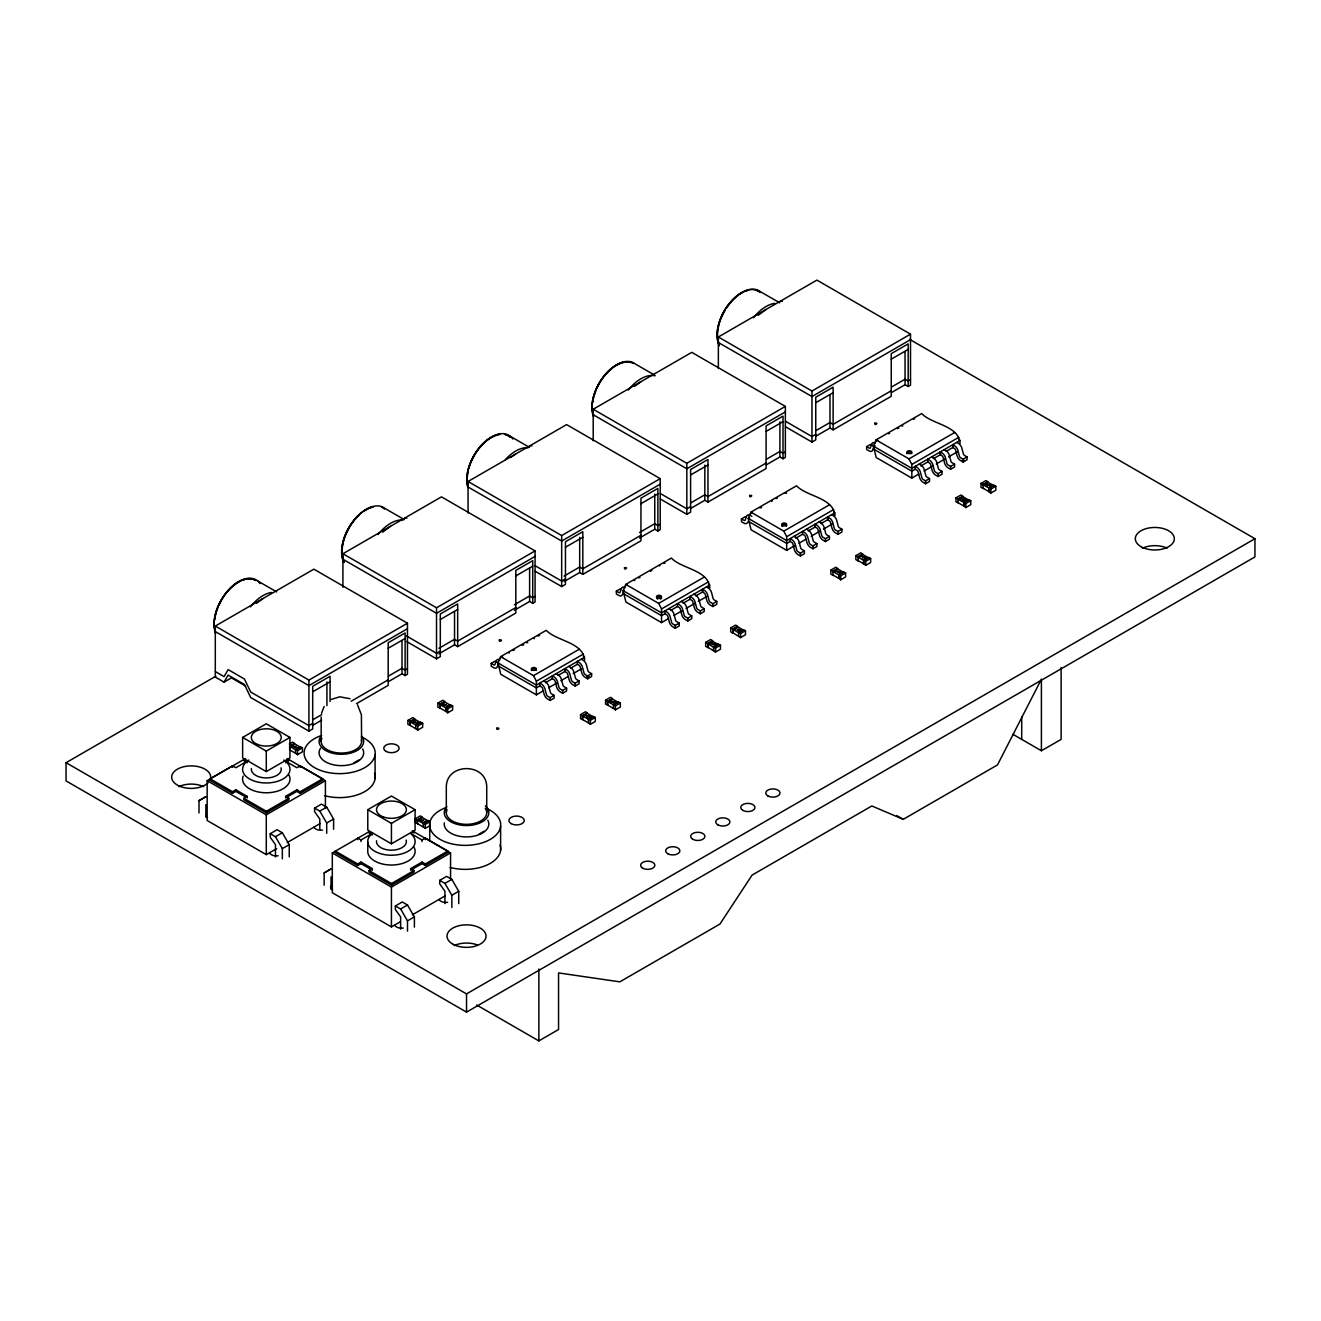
<?xml version="1.0" encoding="UTF-8"?>
<svg xmlns="http://www.w3.org/2000/svg" width="1321" height="1321" viewBox="0 0 1321 1321"><rect width="100%" height="100%" fill="white"/><g stroke="black" fill="none" stroke-linecap="round" stroke-linejoin="round"><path stroke-width="1.5" d="M321.515 713.274L324.124 706.487M498.661 663.01L497.257 666.841A5.317 3.071 60 0 1 493.707 667.683L491.214 666.23L491.214 663.39L495.144 661.111L497.588 662.531M874.106 446.25L872.702 450.081A5.317 3.071 60 0 1 869.152 450.923L866.642 449.47L866.642 446.63L870.589 444.351L873.032 445.771M543.377 690.817L536.392 694.846L500.758 674.288L497.951 662.911L500.609 656.653L546.234 630.315C556.537 641.23 583.238 642.072 584.675 660.071M668.525 618.558L661.54 622.604L625.906 602.029L623.099 590.652L625.758 584.394L671.382 558.056C681.686 568.988 708.386 569.83 709.823 587.812L708.419 587.003M795.424 545.292L786.689 550.345L751.055 529.787L748.247 518.41L750.906 512.152L796.53 485.798C806.834 496.729 833.534 497.571 834.971 515.553L833.568 514.744M918.822 474.057L911.837 478.086L876.203 457.528L873.396 446.151L876.054 439.893L921.678 413.556C931.982 424.47 958.683 425.312 960.119 443.311M500.296 658.403L500.428 658.122A5.334 3.088 60 0 1 502.69 657.131M750.592 513.902L750.708 513.621A5.334 3.088 60 0 1 752.276 512.581M875.74 441.643L875.856 441.363A5.334 3.088 60 0 1 876.517 440.636M388.457 681.603L401.997 673.776L405.118 675.592L407.462 674.238L407.462 623.215L313.853 569.169L215.306 626.055L215.306 677.079L224.058 682.131L228.137 675.097L244.418 684.493L250.693 697.505L308.916 731.124L312.697 728.944L312.697 686.293L330.068 676.269L330.068 701.55M292.882 746.613L291.891 745.919M588.142 715.635L589.48 716.197L586.673 716.89L589.199 716.197L588.192 715.619M863.34 556.603C864.859 557.974 859.228 558.189 864.528 557.247M963.587 498.876L964.908 499.437L962.117 500.131L964.644 499.437L963.636 498.859M589.265 676.88L586.574 676.88M256.505 603.268L262.962 598.545M382.677 532.132L390.587 526.237M510.715 457.545L515.718 453.978M634.41 386.459L640.867 381.719M758.105 315.372L766.015 309.477M342.915 587.267L342.915 553.747L441.462 496.861L535.071 550.907L535.071 601.93L532.726 603.284L529.605 601.468L514.381 610.269M468.063 513.01L468.063 481.488L566.61 424.602L660.219 478.648L660.219 529.671L657.875 531.025L654.754 529.226L639.513 538.01M593.212 440.752L593.212 409.246L691.758 352.344L785.368 406.406L785.368 457.413L783.023 458.767L779.902 456.967L766.362 464.794M718.36 368.509L718.36 336.987L816.906 280.102L910.516 334.147L910.516 385.171L908.171 386.525L905.05 384.708L891.51 392.535M909.657 339.365L1254.95 538.72L1254.95 556.917L466.528 1012.117L66.05 780.909L66.05 762.696L215.884 676.187M224.058 682.131L231.456 677.871L245.656 686.061M215.306 626.055L308.916 680.1L407.462 623.215M342.915 553.747L436.524 607.792L535.071 550.907M468.063 481.488L561.673 535.55L660.219 478.648M593.212 409.246L686.821 463.291L785.368 406.406M718.36 336.987L811.969 391.033L910.516 334.147M407.462 628.713L308.916 685.616L215.306 631.57M535.071 556.405L436.524 613.307L342.915 559.262M660.219 484.163L561.673 541.049L468.063 487.003M785.368 411.904L686.821 468.79L593.212 414.744M910.516 339.646L811.969 396.548L718.36 342.502M312.697 691.808L330.068 681.785M388.192 648.248L405.118 638.472M440.306 619.499L457.677 609.46M515.801 575.939L532.726 566.164M565.454 547.241L582.825 537.218M640.949 503.681L657.875 493.905M690.602 474.982L707.973 464.959M766.097 431.422L783.023 421.647M815.751 402.74L833.122 392.7M891.246 359.18L908.171 349.405M242.635 737.432L266.281 723.776L289.943 737.432L289.943 757.924L266.281 771.58L242.635 757.924L242.635 737.432L266.281 751.088L289.943 737.432M245.607 797.025L235.848 791.395L232.529 793.31L210.056 780.348L210.056 778.763L232.529 765.784L235.848 767.716L247.225 761.144L247.225 762.729L243.89 760.813L243.89 759.228L247.225 761.144M276.716 848.61L266.281 854.637L207.166 820.506L207.166 780.678L245.425 758.584M313.027 719.615L321.713 714.611M388.457 676.088L401.997 668.277L405.118 670.077L407.462 668.723M438.902 648.314L454.54 639.281L457.677 641.098L515.801 607.544M514.381 604.77L529.605 595.969L532.726 597.769L535.071 596.415M564.05 576.055L579.688 567.023L582.825 568.839L640.949 535.286M639.513 532.512L654.754 523.71L657.875 525.51L660.219 524.173M690.933 502.806L704.836 494.781L707.973 496.597L766.097 463.044M766.362 459.279L779.902 451.452L783.023 453.268L785.368 451.914M816.081 430.547L829.984 422.522L833.122 424.338L891.246 390.785M891.51 387.02L905.05 379.21L908.171 381.009L910.516 379.655M312.697 723.446L308.916 725.625L250.693 692.006L244.418 678.994L228.137 669.598L224.058 676.633L215.306 671.58M351.204 701.203L388.192 679.853M440.306 651.121L436.524 653.317L406.538 635.995M565.454 578.879L561.673 581.058L535.203 565.784M690.602 506.62L686.821 508.8L660.351 493.526M815.751 434.378L811.969 436.557L785.5 421.267M313.027 725.13L321.713 720.11M438.902 653.812L454.54 644.797L457.677 646.613L515.801 613.043L515.801 570.424L532.726 560.649L532.726 603.284M564.05 581.57L579.688 572.538L582.825 574.354L640.949 540.801L640.949 498.166L657.875 488.407L657.875 531.025M690.933 508.304L704.836 500.279L707.973 502.096L766.097 468.542L766.097 425.923L783.023 416.148L783.023 458.767M816.081 436.062L829.984 428.037L833.122 429.853L891.246 396.283L891.246 353.665L908.171 343.889L908.171 386.525M356.488 703.664L388.192 685.368L388.192 642.733L405.118 632.957L405.118 675.592M406.538 641.494L436.524 658.816L440.306 656.636L440.306 613.984L457.677 603.961L457.677 646.613M535.203 571.283L561.673 586.557L565.454 584.377L565.454 541.742L582.825 531.702L582.825 574.354M660.351 499.024L686.821 514.315L690.602 512.135L690.602 469.483L707.973 459.46L707.973 502.096M785.5 426.782L811.969 442.056L815.751 439.876L815.751 397.225L833.122 387.202L833.122 429.853M289.316 744.053L292.601 742.154L294.566 743.294L289.646 746.134L289.646 749.849L295.557 753.267L295.557 749.552L300.478 746.712L302.443 747.851L302.443 751.831L297.522 754.671L295.21 752.887M292.337 746.183L294.022 745.209M198.992 800.675L205.878 796.695L198.992 800.675L198.992 812.96M293.79 746.992C299.19 745.952 293.543 746.398 294.831 747.554M295.557 749.552L297.522 750.691L302.443 747.851M210.056 778.763L232.529 791.725L235.848 789.809L247.225 796.381L247.225 797.95M285.501 762.729L288.82 760.813L288.82 759.228L285.501 761.144L296.862 767.716L300.197 765.784L322.671 778.763L322.671 780.348L300.197 793.31L296.862 791.395L285.501 797.95M322.671 778.763L300.197 791.725L296.862 789.809L285.501 796.381L288.82 798.297L288.82 799.882L266.363 812.844L243.89 799.882L243.89 798.297L247.225 796.381M624.173 590.338A1.849 1.073 60 0 0 623.809 590.768L622.406 594.582A5.317 3.071 60 0 1 618.855 595.424L616.346 593.988L616.346 591.131L620.292 588.869M747.554 522.34A5.317 3.071 60 0 1 744.004 523.182L741.494 521.729L741.494 518.889L745.44 516.61M407.892 720.424L412.812 717.584L414.794 718.723L409.857 721.563L407.892 720.424L407.892 724.403L410.484 725.477M437.845 703.135L442.766 700.279L444.748 701.418L439.81 704.275L437.845 703.135L437.845 707.115L440.454 708.172M409.857 721.563L409.857 725.279L410.005 721.86L414.645 719.185L420.557 722.587L415.917 725.279M439.81 704.275L439.81 707.973L439.959 704.555L444.599 701.88L450.527 705.298L445.871 707.973L445.722 711.392L445.722 707.676L450.659 704.836L452.624 705.975L452.624 709.955L447.703 712.795L445.392 711.028M442.518 704.308L444.203 703.333M443.955 705.133C449.223 704.027 443.625 704.572 445.094 705.662M417.865 722.752L415.999 723.825L417.997 722.818M243.89 798.297L266.363 811.276L288.82 798.297M353.896 762.844L358.817 760.004M410.005 721.86L417.75 726.121L422.67 723.264L422.67 727.26L417.75 730.1L415.421 728.317M439.959 704.555L447.703 708.816L452.624 705.975M207.166 780.678L266.281 814.809L325.412 780.678L325.412 808.551M500.609 656.653L533.519 675.642L579.143 649.305M625.758 584.394L658.667 603.4L704.291 577.046M750.906 512.152L783.815 531.141L829.439 504.804M876.054 439.893L908.964 458.882L954.588 432.545M275.462 856.916L275.462 844.631L270.227 837.233L270.227 833.7L277.129 829.72L282.347 832.742L289.249 844.631L289.249 856.916M319.798 829.274L319.798 819.037L314.58 811.639L314.58 808.105L321.482 804.126L326.7 807.131L333.602 819.037L333.602 829.274M536.392 694.846L536.392 681.207L583.337 654.093M661.54 622.604L661.54 608.948L708.485 581.834M786.689 550.345L786.689 536.689L833.634 509.576M911.837 478.086L911.837 464.447L958.782 437.334M270.227 833.7L275.462 836.721L282.347 832.742M314.58 808.105L319.798 811.127L326.7 807.131M543.724 680.86L545.771 682.065A5.334 3.088 60 0 1 548.809 686.293L550.395 692.386A1.833 1.057 60 0 0 551.435 693.839L554.077 695.358L554.077 698.215L550.13 700.493L547.637 699.04A5.317 3.071 60 0 1 544.087 694.103L542.683 688.654A1.849 1.073 60 0 0 541.445 686.937L539.794 685.979L536.392 687.944L497.951 665.751M545.441 682.709L552.294 678.746L553.961 679.704A1.849 1.073 60 0 1 555.2 681.438L556.603 686.87A5.317 3.071 60 0 0 560.154 691.808L562.647 693.261L566.593 690.982L566.593 688.142L563.951 686.606A1.833 1.057 60 0 1 562.911 685.153L561.326 679.06A5.334 3.088 60 0 0 558.288 674.833L556.24 673.627M557.99 675.46L565.008 671.415L565.008 668.575M570.672 668.145L577.525 664.182M668.872 608.601L670.919 609.807A5.334 3.088 60 0 1 673.958 614.034L675.543 620.127A1.833 1.057 60 0 0 676.583 621.58L679.225 623.116L679.225 625.956L675.279 628.235L672.785 626.781A5.317 3.071 60 0 1 669.235 621.844L667.832 616.412A1.849 1.073 60 0 0 666.593 614.678L664.942 613.72L661.54 615.685L623.099 593.492M670.589 610.467L677.442 606.504L679.11 607.462A1.849 1.073 60 0 1 680.348 609.179L681.752 614.628A5.317 3.071 60 0 0 685.285 619.566L687.795 621.002L691.742 618.723L691.742 615.883L689.1 614.348A1.833 1.057 60 0 1 688.059 612.911L686.458 606.818A5.334 3.088 60 0 0 683.436 602.574L681.388 601.385M683.139 603.218L690.156 599.156L690.156 596.316M695.82 595.887L702.673 591.94L702.673 589.083M794.02 536.359L796.068 537.548A5.334 3.088 60 0 1 799.106 541.775L800.691 547.885A1.833 1.057 60 0 0 801.731 549.321L804.373 550.857L804.373 553.697L800.427 555.976L797.934 554.539A5.317 3.071 60 0 1 794.383 549.602L792.98 544.153A1.849 1.073 60 0 0 791.741 542.436L790.074 541.478L786.689 543.426L748.247 521.25M795.737 538.208L802.59 534.245L804.258 535.203A1.849 1.073 60 0 1 805.496 536.937L806.9 542.37A5.317 3.071 60 0 0 810.434 547.307L812.943 548.76L816.89 546.481L816.89 543.641L814.248 542.105A1.833 1.057 60 0 1 813.208 540.652L811.606 534.559A5.334 3.088 60 0 0 808.584 530.332L806.537 529.127M808.287 530.959L815.305 526.914M820.968 523.644L827.821 519.681L827.821 516.841M919.168 464.1L921.216 465.306A5.334 3.088 60 0 1 924.238 469.533L925.839 475.626A1.833 1.057 60 0 0 926.88 477.079L929.522 478.598L929.522 481.455L925.575 483.734L923.065 482.281A5.317 3.071 60 0 1 919.532 477.343L918.128 471.894A1.849 1.073 60 0 0 916.89 470.177L915.222 469.219L911.837 471.184L873.396 448.991M920.886 465.95L927.738 461.987L929.406 462.944A1.849 1.073 60 0 1 930.645 464.678L932.048 470.111A5.317 3.071 60 0 0 935.582 475.048L938.092 476.501L942.038 474.222L942.038 471.382L939.396 469.847A1.833 1.057 60 0 1 938.356 468.394L936.754 462.3A5.334 3.088 60 0 0 933.732 458.073L931.685 456.868M933.435 458.701L940.453 454.655L940.453 451.815M946.117 451.386L952.969 447.423L952.969 444.583M548.628 687.779L557.379 682.742M560.88 680.711L567.865 676.682M573.116 673.644L581.867 668.591M673.776 615.536L682.528 610.484M686.028 608.469L694.763 603.416M698.264 601.385L707.016 596.349M798.924 543.278L805.926 539.232M811.177 536.21L819.912 531.158M823.412 529.143L832.164 524.09M924.073 471.019L932.824 465.983M936.308 463.952L945.06 458.899M948.561 456.884L957.312 451.832M287.152 842.583L320.194 823.511M282.347 858.848L282.347 848.61L289.249 844.631M326.7 833.254L326.7 823.016L333.602 819.037M539.794 685.979L539.794 683.139L541.825 684.328A5.334 3.088 60 0 1 544.863 688.571L546.465 694.664A1.833 1.057 60 0 0 547.505 696.101L550.13 697.637L554.077 695.358M552.294 678.746L552.294 675.906L554.341 677.112A5.334 3.088 60 0 1 557.379 681.339L558.981 687.432A1.833 1.057 60 0 0 560.005 688.885L562.647 690.421L566.593 688.142M575.163 683.188L579.11 680.909L579.11 683.766L575.163 686.028L572.654 684.592A5.317 3.071 60 0 1 569.12 679.655L567.716 674.205A1.849 1.073 60 0 0 566.478 672.488L564.81 671.53L564.81 668.69L566.858 669.879A5.334 3.088 60 0 1 569.896 674.106L571.481 680.216A1.833 1.057 60 0 0 572.521 681.653L575.163 683.188L575.163 686.028M577.327 661.458L579.374 662.663A5.334 3.088 60 0 1 582.412 666.89L583.998 672.983A1.833 1.057 60 0 0 585.038 674.437L587.68 675.972L591.626 673.693L591.626 676.534L587.68 678.812L585.17 677.359A5.317 3.071 60 0 1 581.636 672.422L580.233 666.989A1.849 1.073 60 0 0 578.994 665.256L577.327 664.298L577.525 661.342M664.942 613.72L664.942 610.88L666.973 612.085A5.334 3.088 60 0 1 670.011 616.313L671.613 622.406A1.833 1.057 60 0 0 672.653 623.859L675.279 625.394L679.225 623.116M677.442 606.504L677.442 603.647L679.489 604.853A5.334 3.088 60 0 1 682.528 609.08L684.129 615.19A1.833 1.057 60 0 0 685.153 616.626L687.795 618.162L691.742 615.883M700.312 610.929L704.258 608.667L704.258 611.507L700.312 613.786L697.802 612.333A5.317 3.071 60 0 1 694.268 607.396L692.865 601.963A1.849 1.073 60 0 0 691.626 600.229L689.958 599.272L689.958 596.432L692.006 597.637A5.334 3.088 60 0 1 695.044 601.864L696.629 607.957A1.833 1.057 60 0 0 697.67 609.41L700.312 610.929L700.312 613.786M712.828 603.714L716.775 601.435L716.775 604.275L712.828 606.554L710.318 605.117A5.317 3.071 60 0 1 706.768 600.18L705.364 594.731A1.849 1.073 60 0 0 704.143 593.013L702.475 592.056L702.475 589.199L704.522 590.404A5.334 3.088 60 0 1 707.561 594.632L709.146 600.725A1.833 1.057 60 0 0 710.186 602.178L712.828 603.714L712.828 606.554M790.074 541.478L790.074 538.621L792.121 539.827A5.334 3.088 60 0 1 795.159 544.054L796.761 550.147A1.833 1.057 60 0 0 797.785 551.6L800.427 553.136L804.373 550.857M802.59 534.245L802.59 531.405L804.638 532.594A5.334 3.088 60 0 1 807.676 536.838L809.261 542.931A1.833 1.057 60 0 0 810.301 544.384L812.943 545.903L816.89 543.641M815.107 524.173L817.154 525.378A5.334 3.088 60 0 1 820.192 529.605L821.778 535.699A1.833 1.057 60 0 0 822.818 537.152L825.46 538.687L829.406 536.409L829.406 539.249L825.46 541.527L822.95 540.091A5.317 3.071 60 0 1 819.416 535.154L818.013 529.704A1.849 1.073 60 0 0 816.774 527.971L815.107 527.013L815.305 524.057M837.976 531.455L841.906 529.176L841.906 532.033L837.976 534.311L835.466 532.858A5.317 3.071 60 0 1 831.916 527.921L830.513 522.472A1.849 1.073 60 0 0 829.291 520.755L827.623 519.797L827.623 516.957L829.671 518.146A5.334 3.088 60 0 1 832.709 522.389L834.294 528.483A1.833 1.057 60 0 0 835.334 529.919L837.976 531.455L837.976 534.311M915.222 469.219L915.222 466.379L917.269 467.568A5.334 3.088 60 0 1 920.308 471.812L921.909 477.905A1.833 1.057 60 0 0 922.933 479.341L925.575 480.877L929.522 478.598M927.738 461.987L927.738 459.147L929.786 460.352A5.334 3.088 60 0 1 932.824 464.579L934.409 470.672A1.833 1.057 60 0 0 935.45 472.125L938.092 473.661L942.038 471.382M950.608 466.429L954.555 464.15L954.555 467.007L950.608 469.269L948.098 467.832A5.317 3.071 60 0 1 944.548 462.895L943.144 457.446A1.849 1.073 60 0 0 941.923 455.728L940.255 454.771L940.255 451.931L942.302 453.12A5.334 3.088 60 0 1 945.341 457.347L946.926 463.456A1.833 1.057 60 0 0 947.966 464.893L950.608 466.429L950.608 469.269M963.125 459.213L967.055 456.934L967.055 459.774L963.125 462.053L960.615 460.6A5.317 3.071 60 0 1 957.065 455.662L955.661 450.23A1.849 1.073 60 0 0 954.439 448.496L952.771 447.538L952.771 444.698L954.819 445.904A5.334 3.088 60 0 1 957.841 450.131L959.442 456.224A1.833 1.057 60 0 0 960.483 457.677L963.125 459.213L963.125 462.053M367.783 809.69L391.429 796.035L415.091 809.69L415.091 830.166L391.429 843.822L367.783 830.166L367.783 809.69L391.429 823.346L415.091 809.69M400.131 921.876L391.429 926.896L332.314 892.748L332.314 852.92L368.823 831.85M357.661 839.628L357.661 838.042L360.996 839.974L372.373 833.402L369.038 831.47L369.038 833.056L372.373 834.988M580.53 714.628L585.467 711.771L587.432 712.911L582.511 715.767L580.53 714.628L580.53 718.607L583.139 719.681M605.563 700.18L610.484 697.323L612.465 698.462L607.528 701.302L605.563 700.18L605.563 704.159L608.172 705.232M705.678 642.369L710.615 639.529L712.58 640.668L707.643 643.509L705.678 642.369L705.678 646.349L708.139 647.769L707.643 643.509M730.711 627.921L735.632 625.081L737.613 626.22L732.676 629.06L730.711 627.921L730.711 631.9L733.172 633.32L732.676 629.06M830.826 570.111L835.747 567.27L837.729 568.41L832.791 571.25L830.826 570.111L830.826 574.107L833.287 575.527L832.791 571.25M855.859 555.662L860.78 552.822L862.762 553.961L857.824 556.802L855.859 555.662L855.859 559.642L858.32 561.078L857.824 556.802M955.975 497.868L960.895 495.012L962.877 496.151L957.94 499.008L955.975 497.868L955.975 501.848L958.584 502.921M981.008 483.42L985.928 480.563L987.91 481.703L982.973 484.543L981.008 483.42L981.008 487.399L983.6 488.473M582.511 715.767L582.511 719.466L582.644 716.065L587.284 713.373L593.195 716.791L588.555 719.466M607.528 701.302L607.528 705.018L607.677 701.6L612.317 698.925L618.228 702.343L613.588 705.018M707.792 643.806L712.432 641.131L718.343 644.532L713.703 647.224L707.792 643.806L707.792 647.141L715.536 652.046L720.457 649.189L720.457 645.209L718.492 644.07L713.571 646.927L713.571 650.626M732.825 629.357L737.465 626.666L743.376 630.084L738.736 632.759L732.825 629.357L732.825 632.693L740.569 637.597L745.49 634.74L745.49 630.761L743.525 629.622L738.588 632.478L738.588 636.177M832.791 574.965L838.852 578.301L838.852 574.965L832.94 571.547L837.58 568.872L843.492 572.29L838.852 574.965M857.824 560.517L863.884 563.852L863.884 560.517L857.973 557.099L862.613 554.424L868.524 557.825L863.884 560.517M957.94 499.008L958.088 502.624M982.973 484.543L983.121 488.176M714.347 643.954C709.047 644.912 714.744 644.698 713.29 643.393M590.636 717.022L588.951 717.997M615.669 702.574L613.984 703.548M715.784 644.764L714.1 645.738M740.817 630.315L739.133 631.289M840.932 572.521L839.248 573.479M865.965 558.056L864.281 559.031M966.08 500.263L964.396 501.237M991.113 485.814L989.429 486.789M415.372 818.739L420.309 815.899L422.274 817.022L417.353 819.879L415.372 818.739L415.372 822.719L417.997 823.776M838.852 578.301L838.719 574.668L843.64 571.828L845.605 572.967L845.605 576.947L840.684 579.787L838.356 578.02M863.24 563.638L863.736 560.22L868.673 557.379L870.638 558.502L870.638 562.498L865.717 565.338L863.389 563.555M324.14 872.917L331.026 868.937L324.14 872.917L324.14 885.219M417.502 820.159L422.142 817.484L428.054 820.902L423.414 823.577L417.502 820.159L417.353 823.577L417.353 819.879M582.644 716.065L590.388 720.308L595.309 717.468L595.309 721.448L590.388 724.288L588.06 722.521M607.677 701.6L615.421 705.86L620.342 703.02L620.342 706.999L615.421 709.839L613.093 708.073M713.571 646.927L715.536 648.066L720.457 645.209M738.588 632.478L740.569 633.601L745.49 630.761M838.719 574.668L840.684 575.807L845.605 572.967M863.736 560.22L865.717 561.359L870.638 558.502M970.753 500.709L968.788 499.569L963.851 502.409L963.851 506.125L964 502.707L968.64 500.032L962.728 496.613L958.088 499.305L965.833 503.549L970.753 500.709L970.753 504.688L965.833 507.528L963.504 505.761M995.786 486.26L993.821 485.121L988.884 487.961L988.884 491.676L989.033 488.258L993.673 485.583L987.761 482.165L983.121 484.84L990.866 489.1L995.786 486.26L995.786 490.24L990.866 493.08L988.537 491.313M420.061 819.912L421.729 818.937M421.498 820.737C426.584 819.548 421.399 820.275 422.555 821.299M423.265 823.28L428.186 820.44L430.167 821.579L425.23 824.42L423.265 823.28L423.265 826.996L417.353 823.577M357.661 863.984L360.996 862.068L372.373 868.624L372.373 870.209L360.996 863.637L357.661 865.569L335.204 852.59L335.204 851.021L357.661 863.984L357.661 865.569M422.918 826.632L425.23 828.416L430.167 825.559M413.968 833.056L413.968 831.47L410.649 833.402L422.01 839.974L425.345 838.042L447.819 851.021L447.819 852.59L425.345 865.569L422.01 863.637L410.649 870.209L410.649 868.624L413.968 870.556L413.968 872.141L391.511 885.103L369.038 872.141L369.038 870.556L372.373 868.624M410.649 868.624L422.01 862.068L425.345 863.984L447.819 851.021M369.038 870.556L391.511 883.518L413.968 870.556M479.044 834.112L483.965 831.256M332.314 852.92L391.429 887.068L450.56 852.92L450.56 878.812M400.61 929.175L400.61 916.89L395.375 909.492L395.375 905.958L402.278 901.979L407.495 905.001L414.398 916.89L414.398 927.127M444.946 903.581L444.946 891.279L439.728 883.881L439.728 880.364L446.614 876.384L451.848 879.39L458.734 891.279L458.734 903.581M395.375 905.958L400.61 908.98L407.495 905.001M439.728 880.364L444.946 883.369L451.848 879.39M412.301 914.842L445.342 895.77M407.495 931.107L407.495 920.869L414.398 916.89M451.848 907.56L451.848 895.258L458.734 891.279M66.05 762.696L466.528 993.904L1254.95 538.72M476.716 1005.033L538.852 1040.898L558.552 1029.521L558.552 972.917L619.83 981.85L719.928 924.056L752.128 875.063L871.843 805.959L903.217 819.35L997.471 764.942L1041.41 679.176L1041.41 750.757L1061.126 739.38L1061.126 667.468M331.274 699.436L339.761 696.794L350.065 698.726M964.347 460.484L962.382 460.484M838.356 571.167C840.106 572.422 834.162 572.604 839.495 571.696M738.241 628.961C739.942 630.15 734.047 630.497 739.38 629.506M716.329 645.061L715.338 644.351M840.486 572.109L841.394 572.769M740.371 629.902L741.263 630.579M836.738 569.995L835.797 570.639L836.969 570.177M736.623 627.805L735.681 628.433L736.837 627.987M711.755 642.287L710.648 642.881L711.92 642.336M780.496 301.105L782.28 301.452M962.051 497.786L960.945 498.38L962.365 497.901M530.216 445.623L531.983 445.953M861.936 555.58L859.905 556.653L862.25 555.712M405.068 517.865L406.835 518.212M611.64 700.097L610.533 700.691L611.805 700.147M442.981 704.72L442.073 704.043M420.507 820.324L419.599 819.647M875.278 443.08L874.948 442.915A5.334 3.088 60 0 0 871.926 443.641L870.324 447.902A1.833 1.057 60 0 1 869.284 448.149L866.642 446.63M624.982 587.581L624.651 587.416A5.334 3.088 60 0 0 621.63 588.142L620.028 592.402A1.833 1.057 60 0 1 618.988 592.65L616.346 591.131M499.833 659.84L499.503 659.674A5.334 3.088 60 0 0 496.481 660.401L494.88 664.661A1.833 1.057 60 0 1 493.839 664.909L491.214 663.39M779.77 302.856L760.648 291.825A34.841 20.112 -60 0 0 728.565 304.441A34.841 20.112 -60 0 0 719.301 345.739M958.782 439.695L960.119 440.454L911.837 468.344L873.396 446.151M956.718 442.419L958.765 443.625A5.334 3.088 60 0 1 961.787 447.852L963.389 453.945A1.833 1.057 60 0 0 964.429 455.398L967.055 456.934M944.201 449.652L946.249 450.841A5.334 3.088 60 0 1 949.271 455.085L950.872 461.178A1.833 1.057 60 0 0 951.913 462.614L954.555 464.15M982.973 488.258L989.033 491.594M957.94 502.707L964 506.042M654.622 375.114L635.5 364.084A34.841 20.112 -60 0 0 604.11 375.808A34.841 20.112 -60 0 0 593.542 416.643M833.634 511.937L834.971 512.713L786.689 540.586L748.247 518.41M831.57 514.678L833.617 515.884A5.334 3.088 60 0 1 836.639 520.111L838.241 526.204A1.833 1.057 60 0 0 839.281 527.657L841.906 529.176M819.053 521.894L821.101 523.099A5.334 3.088 60 0 1 824.122 527.327L825.724 533.436A1.833 1.057 60 0 0 826.764 534.873L829.406 536.409M863.521 556.653L864.528 557.247M751.847 516.329L749.8 515.157A5.334 3.088 60 0 0 746.778 515.9L745.176 520.144A1.833 1.057 60 0 1 744.136 520.391L741.494 518.889M510.352 436.326L529.473 447.373M1012.844 734.261L1041.41 750.757M708.485 584.196L709.823 584.972L661.54 612.845L623.099 590.652M706.421 586.92L708.469 588.126A5.334 3.088 60 0 1 711.491 592.353L713.092 598.463A1.833 1.057 60 0 0 714.133 599.899L716.775 601.435M693.905 594.153L695.952 595.358A5.334 3.088 60 0 1 698.974 599.585L700.576 605.679A1.833 1.057 60 0 0 701.616 607.132L704.258 608.667M404.325 519.615L385.204 508.585A34.841 20.112 -60 0 0 353.12 521.201A34.841 20.112 -60 0 0 343.873 562.498M896.645 815.552L903.217 819.35M583.337 656.454L584.675 657.214L536.392 685.104L497.951 662.911M581.273 659.179L583.321 660.384A5.334 3.088 60 0 1 586.342 664.612L587.944 670.705A1.833 1.057 60 0 0 588.984 672.158L591.626 673.693M568.757 666.411L570.804 667.6A5.334 3.088 60 0 1 573.826 671.844L575.428 677.937A1.833 1.057 60 0 0 576.468 679.374L579.11 680.909M620.342 703.02L618.377 701.88L613.439 704.72L613.439 708.436L607.528 705.018M595.309 717.468L593.344 716.329L588.423 719.169L588.423 722.884L582.511 719.466M257.595 580.893L276.716 591.924M439.81 707.973L445.871 711.309M422.67 723.264L420.705 722.125L415.768 724.981L415.768 728.68L409.857 725.279M287.152 758.584L325.412 780.678M412.301 830.843L450.56 852.92M357.545 704.82L361.409 714.777L361.574 741.395M444.946 883.369L451.848 895.258M400.61 908.98L407.495 920.869M319.798 811.127L326.7 823.016M275.462 836.721L282.347 848.61M908.964 458.882L911.837 464.447M783.815 531.141L786.689 536.689M658.667 603.4L661.54 608.948M533.519 675.642L536.392 681.207M1021.711 716.874L1021.711 739.38M990.866 489.1L990.866 493.08M965.833 503.549L965.833 507.528M938.092 473.661L938.092 476.501M925.575 480.877L925.575 483.734M905.05 351.551L905.05 384.708M865.717 561.359L865.717 565.338M840.684 575.807L840.684 579.787M829.984 394.847L829.984 428.037M825.46 538.687L825.46 541.527M812.943 545.903L812.943 548.76M811.969 391.033L811.969 442.056M800.427 553.136L800.427 555.976M779.902 421.828L779.902 456.967M740.569 633.601L740.569 637.597M715.536 648.066L715.536 652.046M704.836 465.124L704.836 500.279M687.795 618.162L687.795 621.002M686.821 463.291L686.821 514.315M675.279 625.394L675.279 628.235M654.754 494.071L654.754 529.226M615.421 705.86L615.421 709.839M590.388 720.308L590.388 724.288M587.68 675.972L587.68 678.812M579.688 537.383L579.688 572.538M562.647 690.421L562.647 693.261M561.673 535.55L561.673 586.557M550.13 697.637L550.13 700.493M538.852 969.003L538.852 1040.898M529.605 568.311L529.605 601.468M500.609 826.335L500.609 850.311M486.722 812.663L486.722 788.191C487.895 762.101 445.144 762.101 446.316 788.191L446.316 812.663M466.528 993.904L466.528 1012.117M454.54 611.606L454.54 644.797M447.703 708.816L447.703 712.795M436.524 607.792L436.524 658.816M429.721 823.396L429.721 841.394M425.23 824.42L425.23 828.416M425.345 838.042L425.345 839.628M425.345 863.984L425.345 865.569M422.01 839.974L422.01 841.543M422.01 862.068L422.01 863.637M417.75 726.121L417.75 730.1M401.997 640.619L401.997 673.776M391.429 823.346L391.429 843.822M391.511 883.518L391.511 885.103M391.429 887.068L391.429 926.896M375.081 754.572L375.081 778.564M367.766 842.104L367.766 851.913A23.695 13.672 0 0 0 395.491 864.826A23.695 13.672 0 0 0 414.051 847.273M360.996 839.974L360.996 841.543M360.996 862.068L360.996 863.637M331.026 876.913L331.026 889.198M326.931 681.933L326.931 705.662M321.168 716.94L321.168 741.395M308.916 680.1L308.916 731.124M300.197 765.784L300.197 767.369M300.197 791.725L300.197 793.31M297.522 750.691L297.522 754.671M296.862 789.809L296.862 791.395M266.363 811.276L266.363 812.844M266.281 751.088L266.281 771.58M266.281 814.809L266.281 854.637M235.848 789.809L235.848 791.395M232.529 765.784L232.529 767.369M232.529 791.725L232.529 793.31M205.878 804.654L205.878 816.939M208.091 782.775A19.518 11.262 0 0 1 175.214 783.601A19.518 11.262 0 0 1 187.813 766.048A19.518 11.262 0 0 1 210.039 780.067M447.637 902.326A6.968 4.029 0 0 1 439.1 899.485M332.611 889.958A6.968 4.029 0 0 1 330.795 886.077M403.285 928.036A6.968 4.029 0 0 1 394.748 925.195M322.489 830.067A6.968 4.029 0 0 1 313.952 827.227M207.463 817.716A6.968 4.029 0 0 1 205.647 815.916M278.137 855.793A6.968 4.029 0 0 1 269.6 852.953M1142.516 548.182A19.518 11.262 0 0 1 1167.153 548.182M454.209 945.572A19.518 11.262 0 0 1 477.162 944.878M178.88 786.622A19.518 11.262 0 0 1 203.517 786.622M374.537 773.214A35.535 20.509 0 0 1 361.475 793.277A35.535 20.509 0 0 1 324.57 795.671M361.426 736.903A35.535 20.509 0 0 1 364.943 767.518A35.535 20.509 0 0 1 311.888 765.932A35.535 20.509 0 0 1 320.854 735.698M500.048 844.961A35.535 20.509 0 0 1 487.003 865.04A35.535 20.509 0 0 1 450.098 867.435M486.954 808.65A35.535 20.509 0 0 1 490.471 839.264A35.535 20.509 0 0 1 437.416 837.679A35.535 20.509 0 0 1 446.382 807.445M288.903 775.014A23.695 13.672 0 0 1 267.255 792.765A23.695 13.672 0 0 1 243.163 776.104M281.026 767.848A14.96 8.636 0 0 1 266.859 777.92A14.96 8.636 0 0 1 251.403 768.492M283.784 760.07A23.695 13.672 0 0 1 282.76 779.126A23.695 13.672 0 0 1 249.735 779.076A23.695 13.672 0 0 1 248.86 760.037M531.488 670.457A2.46 1.42 0 0 1 533.866 668.657A2.46 1.42 0 0 1 536.243 670.457M538.142 636.161A5.334 3.088 60 0 1 539.529 635.418M534.014 638.72A5.334 3.088 60 0 1 534.427 638.192M513.109 650.609A5.334 3.088 60 0 1 514.496 649.866M508.998 653.185A5.334 3.088 60 0 1 509.179 652.888M526.683 642.683A5.334 3.088 60 0 1 527.723 642.683M522.158 645.209A5.334 3.088 60 0 1 523.777 644.962M661.144 598.545A2.46 1.42 0 0 1 660.252 599.074M657.775 599.074A2.46 1.42 0 0 1 657.264 598.842M656.554 597.835A2.46 1.42 0 0 1 659.014 596.415A2.46 1.42 0 0 1 661.474 597.835M663.753 563.456A5.334 3.088 60 0 1 665.024 563.159M659.575 565.933A5.334 3.088 60 0 1 659.823 565.735M638.737 577.904A5.334 3.088 60 0 1 639.991 577.607M634.328 580.629A5.334 3.088 60 0 1 634.79 580.183M650.593 571.415A5.334 3.088 60 0 1 651.831 570.441M625.56 585.88A5.334 3.088 60 0 1 626.798 584.889M782.032 526.286A2.46 1.42 0 0 1 784.162 524.156A2.46 1.42 0 0 1 786.292 526.286M785.252 493.327A5.334 3.088 60 0 1 786.589 493.228M759.938 507.941A5.334 3.088 60 0 1 761.557 507.677M776.137 498.628A5.334 3.088 60 0 1 777.309 498.133M771.794 501.452A5.334 3.088 60 0 1 772.207 500.907M748.957 518.509A1.849 1.073 60 0 1 749.668 518.03M906.933 453.697A2.46 1.42 0 0 1 909.31 451.898A2.46 1.42 0 0 1 911.688 453.697M913.587 419.401A5.334 3.088 60 0 1 914.644 418.707M888.554 433.849A5.334 3.088 60 0 1 889.611 433.156M901.814 426.023A5.334 3.088 60 0 1 902.804 425.874M897.355 428.665A5.334 3.088 60 0 1 898.858 428.153M876.797 440.487A5.334 3.088 60 0 1 877.771 440.322M874.469 445.838A1.849 1.073 60 0 1 875.063 445.838M362.681 748.974A22.292 12.88 0 0 1 340.752 765.635A22.292 12.88 0 0 1 320.475 748.297M361.64 736.028A22.292 12.88 0 0 1 340.752 754.258A22.292 12.88 0 0 1 321.664 735.384M361.409 739.876A20.211 11.674 0 0 1 340.058 753.036A20.211 11.674 0 0 1 321.862 738.373M487.829 820.242A22.292 12.88 0 0 1 468.823 836.837A22.292 12.88 0 0 1 444.318 822.834M485.401 805.81A22.292 12.88 0 0 1 467.353 825.526A22.292 12.88 0 0 1 446.812 806.652M485.187 808.188A20.211 11.674 0 0 1 467.849 824.304A20.211 11.674 0 0 1 447.01 809.641M406.174 840.09A14.96 8.636 0 0 1 392.007 850.179A14.96 8.636 0 0 1 376.551 840.75M411.442 834.228A23.695 13.672 0 0 1 406.356 852.177A23.695 13.672 0 0 1 374.883 851.335A23.695 13.672 0 0 1 372.671 833.188M214.811 619.301A34.148 19.716 -60 0 1 216.017 613.307M216.495 611.689A34.148 19.716 -60 0 1 218.279 606.785M218.972 605.183A34.148 19.716 -60 0 1 240.95 580.926M242.503 580.249A34.148 19.716 -60 0 1 255.861 580.53M214.53 628.185A34.148 19.716 -60 0 1 215.719 613.142M216.182 611.524A34.148 19.716 -60 0 1 255.547 580.348M215.637 633.469A34.841 20.112 -60 0 1 228.104 590.371A34.841 20.112 -60 0 1 260.039 583.568M250.396 606.851A34.841 20.112 -60 0 1 271.515 592.435M344.286 561.953A34.148 19.716 -60 0 1 359.18 515.124M363.82 511.359A34.148 19.716 -60 0 1 368.559 508.618M370.111 507.941A34.148 19.716 -60 0 1 373.199 506.983M343.972 561.772A34.148 19.716 -60 0 1 347.753 529.688A34.148 19.716 -60 0 1 372.902 506.802M381.604 507.264A34.148 19.716 -60 0 1 384.56 509.031M378.004 534.543A34.841 20.112 -60 0 1 403.021 520.012M467.584 483.8A34.148 19.716 -60 0 1 467.271 478.532M467.37 476.65A34.148 19.716 -60 0 1 468.278 470.755M468.773 468.74A34.148 19.716 -60 0 1 499.85 434.444M505.415 434.659A34.148 19.716 -60 0 1 510.022 436.954M468.344 487.73A34.148 19.716 -60 0 1 474.156 455.167A34.148 19.716 -60 0 1 499.536 434.279M505.101 434.477A34.148 19.716 -60 0 1 509.708 436.772M467.865 487.432A34.841 20.112 -60 0 1 481.604 444.995A34.841 20.112 -60 0 1 512.796 439.001M505.431 459.576A34.841 20.112 -60 0 1 528.169 447.753M593.79 415.653A34.148 19.716 -60 0 1 592.733 411.541M592.716 402.492A34.148 19.716 -60 0 1 596.184 389.976M596.877 388.357A34.148 19.716 -60 0 1 630.563 362.4M593.492 415.471A34.148 19.716 -60 0 1 603.433 376.766A34.148 19.716 -60 0 1 633.453 363.523M628.301 390.025A34.841 20.112 -60 0 1 655.117 375.808M717.881 339.299A34.148 19.716 -60 0 1 719.07 324.239M719.549 322.621A34.148 19.716 -60 0 1 725.378 309.808M726.335 308.305A34.148 19.716 -60 0 1 737.696 295.755M739.265 294.6A34.148 19.716 -60 0 1 744.004 291.858M745.556 291.181A34.148 19.716 -60 0 1 748.644 290.224M755.711 290.141A34.148 19.716 -60 0 1 760.318 292.436M719.417 345.012A34.148 19.716 -60 0 1 743.69 291.677M745.259 291.016A34.148 19.716 -60 0 1 748.346 290.042M749.833 289.761A34.148 19.716 -60 0 1 755.397 289.976M757.049 290.504A34.148 19.716 -60 0 1 760.004 292.271M753.449 317.783A34.841 20.112 -60 0 1 774.568 303.368M297.539 748.214C293.724 749.668 300.329 745.969 297.539 748.214M412.796 720.655L414.662 720.952L412.879 720.523M425.263 821.943C421.3 823.429 428.087 819.681 425.263 821.943M447.72 706.339C443.757 707.759 450.709 704.076 447.72 706.339M585.451 714.859C582.644 717.27 588.869 713.802 585.451 714.859M985.912 483.635L987.778 483.932L985.994 483.519M411.921 721.233L413.06 721.761L412.02 721.084M609.608 700.989L610.731 701.517L609.608 700.989M709.724 643.178L710.863 643.707L709.724 643.178M734.757 628.73L735.88 629.258L734.79 628.647M834.872 570.92L835.995 571.465L834.905 570.854M960.02 498.678L961.143 499.206L960.053 498.595M985.037 484.229L986.176 484.757L985.037 484.229M414.084 722.356C413.803 723.578 418.262 719.796 414.084 722.356M611.755 702.111C611.673 703.251 612.911 701.088 614.248 701.748L611.755 702.111M987.2 485.352C987.266 486.673 988.422 484.014 989.677 484.989L987.282 485.22M418.625 723.066L417.386 722.405L418.608 723.099M616.296 702.805L615.058 702.145L616.296 702.805M991.741 486.045L990.502 485.385L991.741 486.045M590.041 716.593L591.098 717.286L590.19 716.609M865.354 557.644L866.411 558.321L865.354 557.644M965.469 499.833L966.526 500.527L965.634 499.85M499.338 639.975C498.694 643.36 504.358 639.001 499.338 639.975M624.486 567.733C623.842 571.101 629.506 566.742 624.486 567.733M496.779 728.168C496.135 731.537 501.798 727.177 496.779 728.168M749.634 495.474C748.99 498.859 754.654 494.5 749.634 495.474M874.783 423.215C874.139 426.6 879.803 422.241 874.783 423.215M294.434 743.756L289.794 746.431L295.706 749.849L300.346 747.174L294.434 743.756M1141.03 546.679A19.518 11.262 0 0 0 1173.675 541.627A19.518 11.262 0 0 0 1149.782 527.839A19.518 11.262 0 0 0 1141.03 546.679M452.723 944.069A19.518 11.262 0 0 0 485.368 939.016A19.518 11.262 0 0 0 461.475 925.228A19.518 11.262 0 0 0 452.723 944.069M386.013 751.368A7.662 4.425 0 0 0 398.843 749.387A7.662 4.425 0 0 0 389.447 743.971A7.662 4.425 0 0 0 386.013 751.368M511.161 823.627A7.662 4.425 0 0 0 523.991 821.645A7.662 4.425 0 0 0 514.596 816.229A7.662 4.425 0 0 0 511.161 823.627M642.716 868.178A7.1 4.095 0 0 0 654.605 866.328A7.1 4.095 0 0 0 645.903 861.309A7.1 4.095 0 0 0 642.716 868.178M667.749 853.729A7.1 4.095 0 0 0 679.638 851.88A7.1 4.095 0 0 0 670.936 846.86A7.1 4.095 0 0 0 667.749 853.729M692.765 839.281A7.1 4.095 0 0 0 704.671 837.431A7.1 4.095 0 0 0 695.952 832.412A7.1 4.095 0 0 0 692.765 839.281M717.798 824.816A7.1 4.095 0 0 0 729.687 822.983A7.1 4.095 0 0 0 720.985 817.963A7.1 4.095 0 0 0 717.798 824.816M742.831 810.367A7.1 4.095 0 0 0 754.72 808.535A7.1 4.095 0 0 0 746.018 803.515A7.1 4.095 0 0 0 742.831 810.367M767.864 795.919A7.1 4.095 0 0 0 779.753 794.086A7.1 4.095 0 0 0 771.051 789.05A7.1 4.095 0 0 0 767.864 795.919M257.645 744.483A14.96 8.636 0 0 0 281.175 738.241A14.96 8.636 0 0 0 260.039 729.588A14.96 8.636 0 0 0 257.645 744.483M532.115 669.962A2.46 1.42 0 0 0 536.243 669.318A2.46 1.42 0 0 0 533.222 667.567A2.46 1.42 0 0 0 532.115 669.962M657.264 597.703A2.46 1.42 0 0 0 661.392 597.059A2.46 1.42 0 0 0 658.37 595.325A2.46 1.42 0 0 0 657.264 597.703M782.924 525.675A2.46 1.42 0 0 0 786.622 524.437A2.46 1.42 0 0 0 782.924 523.215A2.46 1.42 0 0 0 782.924 525.675M908.072 453.417A2.46 1.42 0 0 0 911.771 452.195A2.46 1.42 0 0 0 908.072 450.956A2.46 1.42 0 0 0 908.072 453.417M382.793 816.725A14.96 8.636 0 0 0 406.323 810.483A14.96 8.636 0 0 0 385.187 801.847A14.96 8.636 0 0 0 382.793 816.725"/></g></svg>
